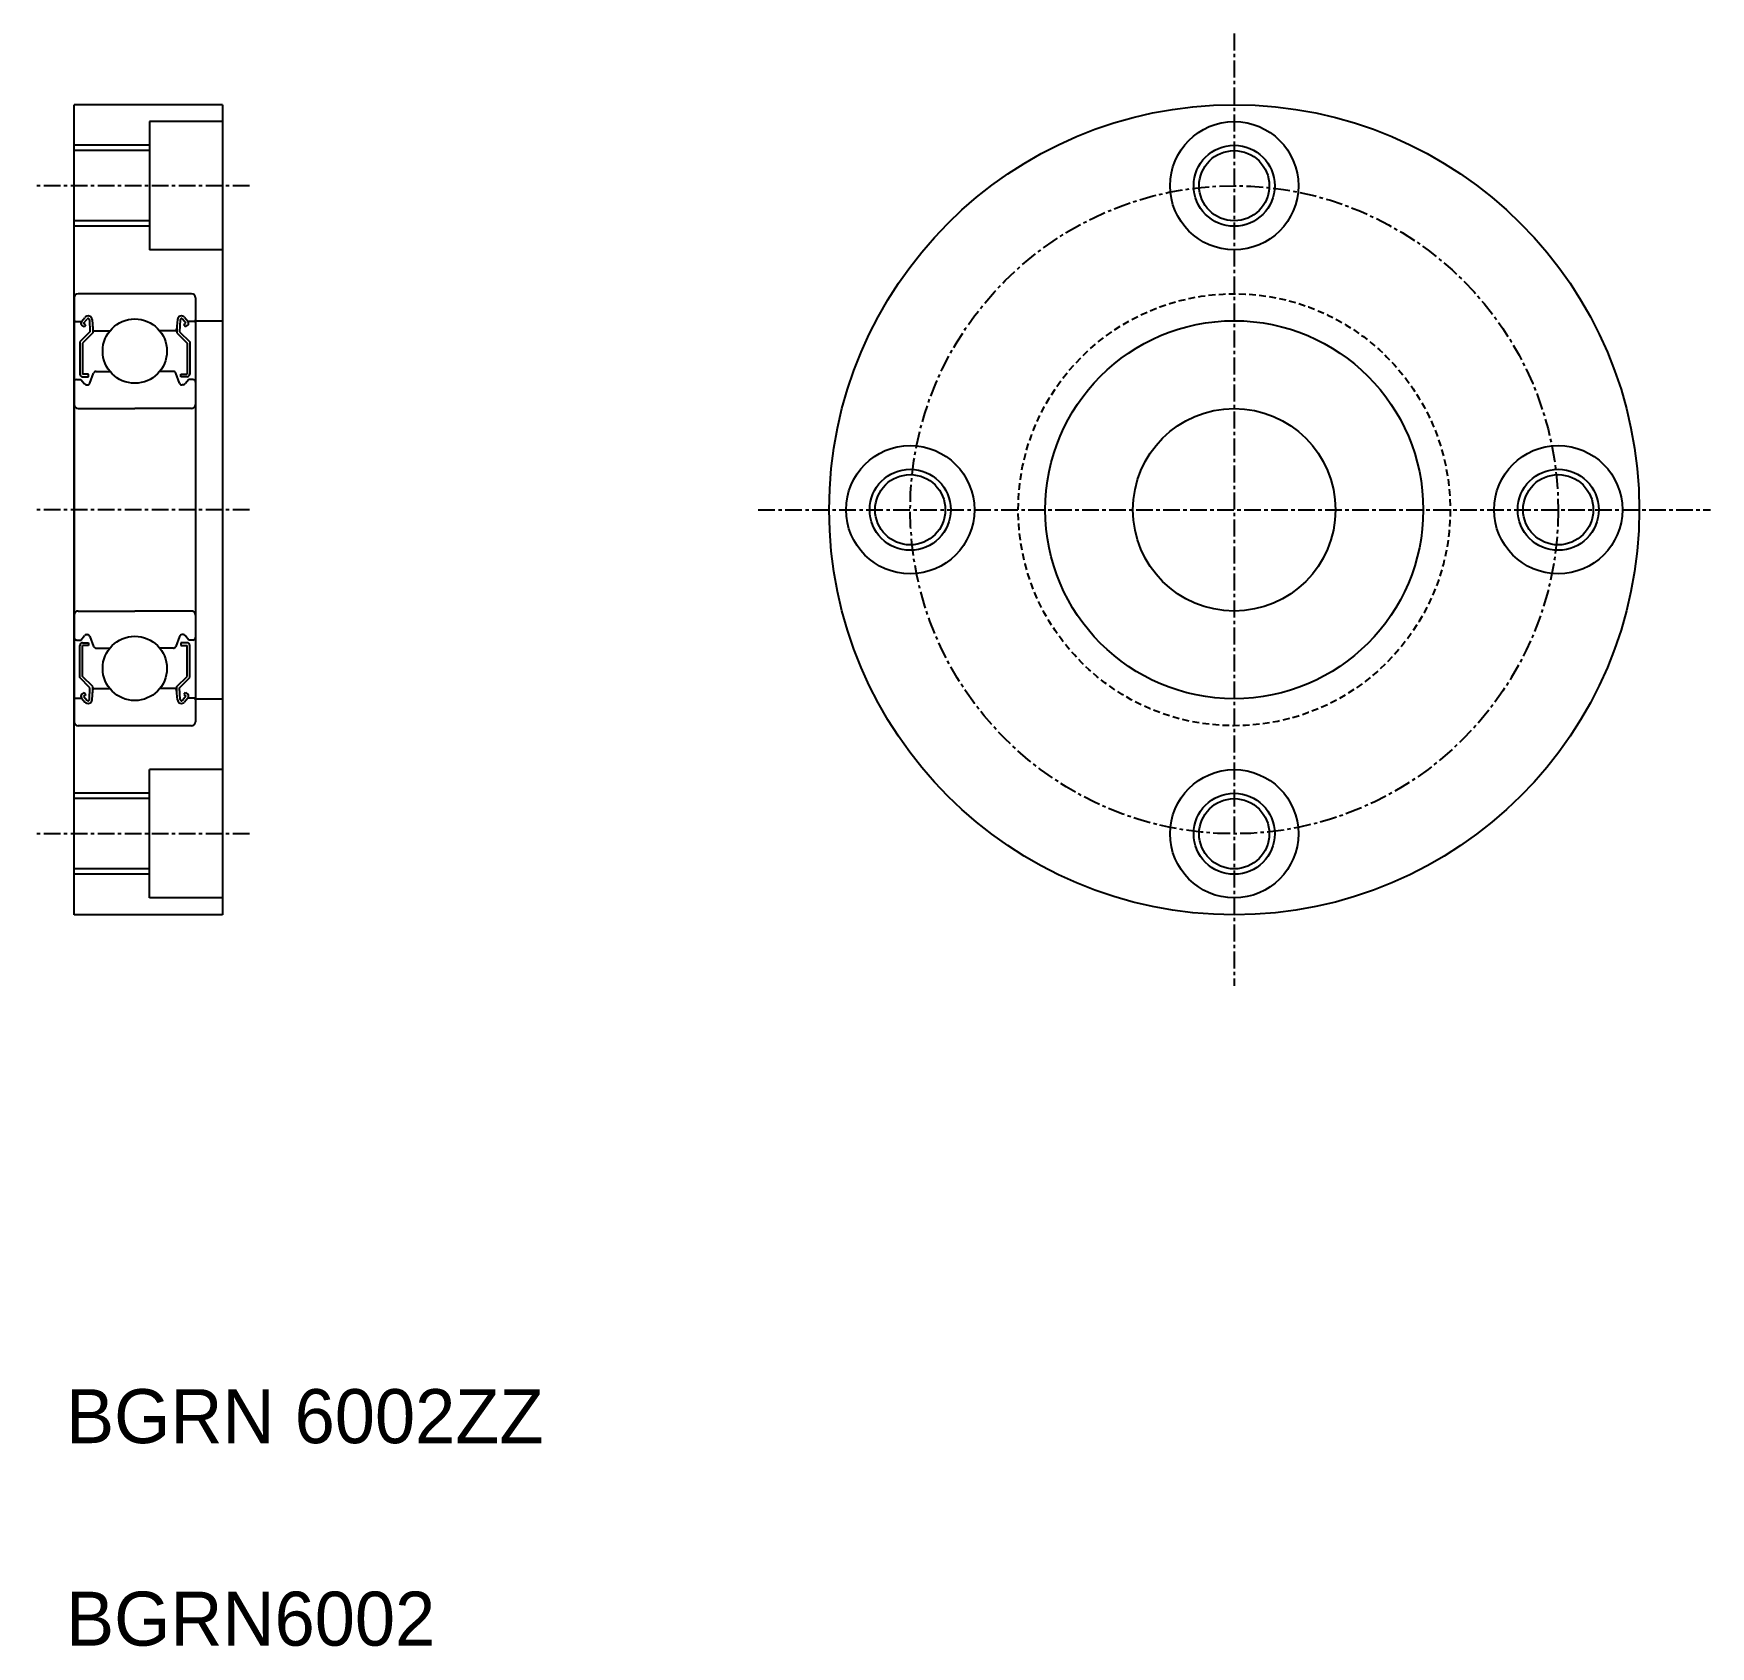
# Model space of a CAD drawing. Extents: x 175 to 299, y 84 to 204.
import ezdxf

# ---------------------------------------------------------------- set-up
doc = ezdxf.new("R2010")
doc.units = 0
doc.linetypes.add('CENTER', pattern=[2, 1.25, -0.25, 0.25, -0.25])
doc.linetypes.add('DASHED', pattern=[0.75, 0.5, -0.25])
doc.layers.get('0').update_dxf_attribs({"linetype": 'CONTINUOUS'})
doc.layers.add('CENTER', color=1, linetype='CENTER')

msp = doc.modelspace()

# ---------------------------------------------------------------- linework, layer by layer
for p, q in [((178.14, 138.61), (178.14, 198.61)), ((189.14, 198.61), (178.14, 198.61)), ((189.14, 198.61), (189.14, 138.61)), ((189.14, 197.36), (183.74, 197.36)), ((183.74, 197.36), (183.74, 187.86)), ((183.74, 195.21), (178.14, 195.21)), ((183.74, 190.01), (178.14, 190.01)), ((189.14, 187.86), (183.74, 187.86)), ((178.14, 184.31), (178.14, 152.91)), ((182.64, 184.61), (178.44, 184.61)), ((186.84, 184.61), (182.64, 184.61)), ((187.14, 184.31), (187.14, 152.91)), ((178.7, 182.56), (178.95, 182.86)), ((178.85, 182.43), (179.1, 182.73)), ((179.28, 182.67), (179.32, 181.79)), ((179.48, 182.69), (179.54, 181.95)), ((185.8, 182.69), (185.74, 181.95)), ((186, 182.67), (185.96, 181.79)), ((186.43, 182.43), (186.18, 182.73)), ((186.58, 182.56), (186.33, 182.86)), ((187.14, 182.61), (189.14, 182.61)), ((189.14, 183.61), (189.14, 183.61)), ((178.24, 182.56), (178.7, 182.56)), ((179.32, 181.79), (178.57, 181.04)), ((178.88, 182.15), (178.72, 182.28)), ((179.52, 181.71), (178.77, 180.96)), ((179, 182.3), (178.85, 182.43)), ((178.88, 182.15), (179, 182.3)), ((179.52, 182.18), (179.52, 181.71)), ((179.64, 181.86), (180.79, 181.86)), ((185.64, 181.86), (184.49, 181.86)), ((185.76, 182.18), (185.76, 181.71)), ((185.76, 181.71), (186.51, 180.96)), ((185.96, 181.79), (186.71, 181.04)), ((186.27, 182.3), (186.43, 182.43)), ((186.4, 182.15), (186.27, 182.3)), ((186.4, 182.15), (186.55, 182.28)), ((187.04, 182.56), (186.58, 182.56)), ((178.57, 181.04), (178.57, 178.66)), ((178.77, 180.96), (178.77, 178.66)), ((186.51, 180.96), (186.51, 178.66)), ((186.71, 181.04), (186.71, 178.66)), ((178.34, 178.26), (178.64, 178.26)), ((178.64, 178.26), (178.91, 177.93)), ((179.22, 178.66), (178.77, 178.66)), ((178.77, 178.46), (179.22, 178.46)), ((179.07, 177.86), (179.13, 177.86)), ((179.22, 178.46), (179.22, 178.66)), ((179.32, 177.99), (179.59, 178.73)), ((179.78, 178.86), (180.79, 178.86)), ((185.5, 178.86), (184.49, 178.86)), ((185.96, 177.99), (185.69, 178.73)), ((186.06, 178.66), (186.51, 178.66)), ((186.06, 178.46), (186.06, 178.66)), ((186.51, 178.46), (186.06, 178.46)), ((186.21, 177.86), (186.14, 177.86)), ((186.64, 178.26), (186.36, 177.93)), ((186.94, 178.26), (186.64, 178.26)), ((178.44, 176.11), (182.64, 176.11)), ((186.84, 176.11), (182.64, 176.11)), ((189.14, 168.61), (189.14, 168.61)), ((178.44, 161.11), (182.64, 161.11)), ((179.71, 161.11), (179.71, 161.11)), ((180.69, 161.11), (180.69, 161.11)), ((186.84, 161.11), (182.64, 161.11)), ((178.64, 158.96), (178.91, 159.29)), ((179.07, 159.36), (179.13, 159.36)), ((179.32, 159.23), (179.59, 158.49)), ((185.96, 159.23), (185.69, 158.49)), ((186.21, 159.36), (186.14, 159.36)), ((186.64, 158.96), (186.36, 159.29)), ((178.34, 158.96), (178.64, 158.96)), ((178.57, 156.18), (178.57, 158.56)), ((178.77, 158.76), (179.22, 158.76)), ((178.77, 156.26), (178.77, 158.56)), ((179.22, 158.56), (178.77, 158.56)), ((179.22, 158.76), (179.22, 158.56)), ((179.78, 158.36), (180.79, 158.36)), ((185.5, 158.36), (184.49, 158.36)), ((186.06, 158.76), (186.06, 158.56)), ((186.51, 158.76), (186.06, 158.76)), ((186.06, 158.56), (186.51, 158.56)), ((186.51, 156.26), (186.51, 158.56)), ((186.94, 158.96), (186.64, 158.96)), ((186.71, 156.18), (186.71, 158.56)), ((179.32, 155.43), (178.57, 156.18)), ((179.52, 155.51), (178.77, 156.26)), ((179.28, 154.55), (179.32, 155.43)), ((179.52, 155.04), (179.52, 155.51)), ((179.64, 155.36), (180.79, 155.36)), ((185.64, 155.36), (184.49, 155.36)), ((185.76, 155.51), (186.51, 156.26)), ((185.76, 155.04), (185.76, 155.51)), ((185.96, 155.43), (186.71, 156.18)), ((186, 154.55), (185.96, 155.43)), ((178.24, 154.66), (178.7, 154.66)), ((178.7, 154.66), (178.95, 154.36)), ((178.88, 155.07), (178.72, 154.94)), ((179, 154.92), (178.85, 154.79)), ((178.85, 154.79), (179.1, 154.49)), ((178.88, 155.07), (179, 154.92)), ((179.48, 154.53), (179.54, 155.27)), ((185.8, 154.53), (185.74, 155.27)), ((186.43, 154.79), (186.18, 154.49)), ((186.4, 155.07), (186.27, 154.92)), ((186.27, 154.92), (186.43, 154.79)), ((186.58, 154.66), (186.33, 154.36)), ((186.4, 155.07), (186.55, 154.94)), ((187.04, 154.66), (186.58, 154.66)), ((187.14, 154.61), (189.14, 154.61)), ((186.84, 152.61), (178.44, 152.61)), ((186.84, 152.61), (182.64, 152.61)), ((189.14, 149.36), (183.74, 149.36)), ((183.74, 139.86), (183.74, 149.36)), ((183.74, 147.21), (178.14, 147.21)), ((183.74, 142.01), (178.14, 142.01)), ((189.14, 139.86), (183.74, 139.86)), ((189.14, 138.61), (178.14, 138.61))]:
    msp.add_line(p, q)
at = {"color": 3}
for p, q in [((183.74, 195.61), (178.14, 195.61)), ((183.74, 189.61), (178.14, 189.61)), ((183.74, 147.61), (178.14, 147.61)), ((183.74, 141.61), (178.14, 141.61))]:
    msp.add_line(p, q, dxfattribs=at)
for centre, radius in [((264.08, 168.61), 30), ((264.08, 192.61), 4.75), ((264.08, 192.61), 2.6), ((182.64, 180.36), 2.38), ((264.08, 168.61), 14), ((264.08, 168.61), 7.5), ((240.08, 168.61), 4.75), ((288.08, 168.61), 4.75), ((240.08, 168.61), 2.6), ((288.08, 168.61), 2.6), ((182.64, 156.86), 2.38), ((264.08, 144.61), 4.75), ((264.08, 144.61), 2.6)]:
    msp.add_circle(centre, radius)
for centre in [(264.08, 192.61), (240.08, 168.61), (288.08, 168.61), (264.08, 144.61)]:
    msp.add_circle(centre, 3, dxfattribs=at)
at = {"color": 3, "linetype": 'DASHED'}
msp.add_circle((264.08, 168.61), 16, dxfattribs=at)
for centre, radius, start, end in [((178.44, 184.31), 0.3, 90, 180), ((186.84, 184.31), 0.3, 0, 90), ((178.24, 182.66), 0.1, 180, 270), ((179.18, 182.67), 0.3, 4.9968, 140.0002), ((179.18, 182.67), 0.1, 2.8198, 140.0033), ((186.1, 182.67), 0.3, 39.9998, 175.0032), ((186.1, 182.67), 0.1, 39.9967, 177.1802), ((187.04, 182.66), 0.1, 270, 0), ((178.85, 182.43), 0.2, 140.0002, 230.0848), ((179.64, 181.96), 0.1, 184.9968, 269.9995), ((185.64, 181.96), 0.1, 270.0005, 355.0032), ((186.43, 182.43), 0.2, 309.9152, 39.9998), ((178.34, 178.06), 0.2, 90, 180), ((178.77, 178.66), 0.2, 180, 270), ((179.07, 178.06), 0.2, 219.9962, 270), ((179.13, 178.06), 0.2, 270, 339.9919), ((179.78, 178.66), 0.2, 90, 159.9919), ((185.5, 178.66), 0.2, 20.0081, 90), ((186.14, 178.06), 0.2, 200.0081, 270), ((186.21, 178.06), 0.2, 270, 320.0038), ((186.51, 178.66), 0.2, 270, 0), ((186.94, 178.06), 0.2, 0, 90), ((178.44, 176.41), 0.3, 180, 270), ((186.84, 176.41), 0.3, 270, 0), ((178.44, 160.81), 0.3, 90, 180), ((186.84, 160.81), 0.3, 0, 90), ((178.34, 159.16), 0.2, 180, 270), ((179.07, 159.16), 0.2, 90, 140.0038), ((179.13, 159.16), 0.2, 20.0081, 90), ((186.14, 159.16), 0.2, 90, 159.9919), ((186.21, 159.16), 0.2, 39.9962, 90), ((186.94, 159.16), 0.2, 270, 0), ((178.77, 158.56), 0.2, 90, 180), ((179.78, 158.56), 0.2, 200.0081, 270), ((185.5, 158.56), 0.2, 270, 339.9919), ((186.51, 158.56), 0.2, 0, 90), ((179.64, 155.26), 0.1, 90.0005, 175.0032), ((185.64, 155.26), 0.1, 4.9968, 89.9995), ((178.24, 154.56), 0.1, 90, 180), ((178.85, 154.79), 0.2, 129.9152, 219.9998), ((179.18, 154.56), 0.3, 219.9998, 355.0032), ((179.18, 154.56), 0.1, 219.9967, 357.1802), ((186.1, 154.56), 0.3, 184.9968, 320.0002), ((186.1, 154.56), 0.1, 182.8198, 320.0033), ((186.43, 154.79), 0.2, 320.0002, 50.0848), ((187.04, 154.56), 0.1, 0, 90), ((178.44, 152.91), 0.3, 180, 270), ((186.84, 152.91), 0.3, 270, 0)]:
    msp.add_arc(centre, radius, start, end)
at = {"layer": 'CENTER', "color": 1, "linetype": 'CENTER'}
for p, q in [((264.08, 203.88), (264.08, 133.34)), ((191.14, 192.61), (175.14, 192.61)), ((191.14, 168.61), (175.14, 168.61)), ((228.81, 168.61), (299.36, 168.61)), ((191.14, 144.61), (175.14, 144.61))]:
    msp.add_line(p, q, dxfattribs=at)
msp.add_circle((264.08, 168.61), 24, dxfattribs=at)

# ---------------------------------------------------------------- texts
for s, p in [('BGRN 6002ZZ', (177.54, 99.47)), ('BGRN6002', (177.54, 84.47))]:
    msp.add_text(s, height=4).set_placement(p)

doc.saveas('drawing.dxf')
